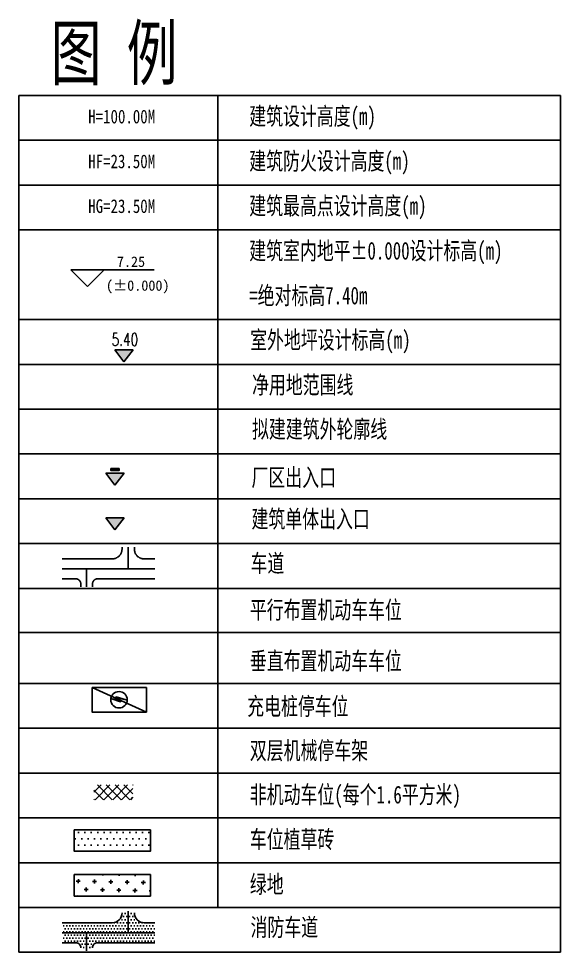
# Model space of a CAD drawing. Header units: millimetres. Extents: x 685119 to 686173, y 2545183 to 2545581.
# Drawn here: x 685338.1 to 685369.8, y 2545526.1 to 2545580.8 of the extents above; entities that cross this region are included whole.
import ezdxf

# ---------------------------------------------------------------- set-up
doc = ezdxf.new("R2010")
doc.units = ezdxf.units.MM
doc.header["$LTSCALE"] = 500
doc.linetypes.add('ACAD_ISO04W100', pattern=[30, 24, -3, 0, -3])
doc.linetypes.add('DASH', pattern=[0.35, 0.25, -0.1])
for name, color, linetype in [('1绿地填充', 116, 'Continuous'), ('A-DIM-SYMB', 3, 'Continuous'), ('A-SITE-ROAD', 33, 'Continuous'), ('a08', 252, 'Continuous'), ('cdz', 241, 'Continuous'), ('DIM_ELEV', 3, 'Continuous'), ('k-绿地填充', 118, 'Continuous'), ('PLAN_机动车位', 9, 'Continuous'), ('PLAN_道路', 4, 'Continuous'), ('PUB_TEXT', 7, 'Continuous'), ('Z-文字', 7, 'Continuous'), ('Z-道路中心线', 1, 'Continuous'), ('车位', 8, 'Continuous')]:
    doc.layers.add(name, color=color, linetype=linetype)
doc.styles.add('_TCH_DIM', font='SIMPLEX.shx', dxfattribs={"width": 0.8, "bigfont": 'GBCBIG.shx'})
doc.styles.add('黑体', font='simhei_0.shx')

# ---------------------------------------------------------------- blocks, each defined once
blk = doc.blocks.new('*U3')
at = {"linetype": 'ByBlock', "ltscale": 0.3}
h = blk.add_hatch(color=256, dxfattribs=at)
h.dxf.hatch_style = 1
h.paths.add_polyline_path([(1.83, 2.41), (-1.83, 2.41), (0, 0)])
h = blk.add_hatch(color=256, dxfattribs=at)
h.dxf.hatch_style = 1
h.paths.add_polyline_path([(0.81, 2.9), (0.81, 3.32), (-0.83, 3.32), (-0.83, 2.9)])
for p, q in [((1.83, 2.41), (-1.83, 2.41)), ((-1.83, 2.41), (0, 0)), ((0, 0), (1.83, 2.41))]:
    blk.add_line(p, q, dxfattribs=at)
blk.add_lwpolyline([(-0.83, 3.32), (0.81, 3.32), (0.81, 2.9), (-0.83, 2.9)], close=True, dxfattribs=at)
blk = doc.blocks.new('111111')
at = {"layer": 'A-DIM-SYMB'}
h = blk.add_hatch(color=256, dxfattribs=at)
h.dxf.hatch_style = 1
h.paths.add_polyline_path([(691370.377, 2579484.485), (691370.933, 2579485.217), (691369.821, 2579485.217)])
for p, q in [((691369.821, 2579485.217), (691370.933, 2579485.217)), ((691370.377, 2579484.485), (691369.821, 2579485.217)), ((691370.933, 2579485.217), (691370.377, 2579484.485))]:
    blk.add_line(p, q, dxfattribs=at)
blk = doc.blocks.new('A$C5D0344E3')
at = {"layer": 'cdz'}
blk.add_lwpolyline([(0.104, 0.718), (-0.189, -0.145), (0.161, 0.088), (-0.015, -0.698), (0.304, 0.293), (-0.015, 0.121)], close=True, dxfattribs=at)
blk.add_circle((0, 0), 0.8, dxfattribs=at)
blk = doc.blocks.new('frewrtret')
at = {"layer": '车位'}
blk.add_lwpolyline([(-5300, -2400), (0, -2400), (0, 0), (-5300, 0)], close=True, dxfattribs=at)
blk.add_lwpolyline([(0, 0), (-5300, -2400)], dxfattribs=at)

msp = doc.modelspace()

# ---------------------------------------------------------------- hatches: boundary and pattern name
at = {"layer": '1绿地填充', "linetype": 'Continuous'}
h = msp.add_hatch(dxfattribs=at)
h.set_pattern_fill('松散材料', color=256, scale=0.2)
h.set_pattern_definition([(0, (-9582.7412, -32122.74845), (0.1875, 0.375), [0, -0.375])])
h.paths.add_polyline_path([(685341.328, 2545533.275), (685345.783, 2545533.275), (685345.783, 2545532.021), (685341.328, 2545532.021)])
h = msp.add_hatch(dxfattribs=at)
h.set_pattern_fill('CROSS', color=256, scale=0.3, angle=-1.1651)
h.set_pattern_definition([(358.834921686, (-9582.7412, -32127.99725), (0.48583515678, 0.46646792541), [0.238125, -0.714375]), (88.834921686, (-9582.62457, -32128.1187), (-0.46646792541, 0.48583515678), [0.238125, -0.714375])])
h.paths.add_polyline_path([(685341.328, 2545530.651), (685345.783, 2545530.651), (685345.783, 2545529.397), (685341.328, 2545529.397)])
at = {"layer": 'PLAN_机动车位'}
h = msp.add_hatch(dxfattribs=at)
h.set_pattern_fill('ANSI37', color=256, scale=0.2304, style=0)
h.set_pattern_definition([(45, (284810.2042, 1051238.19324), (-0.25863137629, 0.25863137629), []), (135, (284810.2042, 1051238.19324), (-0.25863137629, -0.25863137629), [])])
h.paths.add_polyline_path([(685342.473, 2545535.905), (685343.625, 2545535.905), (685344.762, 2545535.905), (685344.762, 2545535.329), (685344.762, 2545535.041), (685342.473, 2545535.041)])
at = {"layer": 'PLAN_道路', "linetype": 'Continuous'}
h = msp.add_hatch(dxfattribs=at)
h.set_pattern_fill('松散材料', color=251, scale=0.096, style=0)
h.set_pattern_definition([(0, (21628.14342, 68746.0131), (0.09, 0.18), [0, -0.18])])
h.paths.add_polyline_path([(685346.038, 2545527.828), (685345.429, 2545527.828, -0.414214), (685344.846, 2545528.411), (685344.484, 2545528.411), (685344.484, 2545527.245), (685346.038, 2545527.245)])
h.paths.add_polyline_path([(685344.484, 2545528.411), (685344.123, 2545528.411, -0.414214), (685343.54, 2545527.828), (685340.617, 2545527.828), (685340.617, 2545527.245), (685344.484, 2545527.245)])
h.paths.add_polyline_path([(685342.051, 2545527.245), (685342.051, 2545526.37), (685342.395, 2545526.37, -0.414214), (685342.687, 2545526.662), (685346.038, 2545526.662), (685346.038, 2545527.245)])
h.paths.add_polyline_path([(685342.051, 2545527.245), (685340.617, 2545527.245), (685340.617, 2545526.662), (685341.415, 2545526.662, -0.414214), (685341.707, 2545526.37), (685342.051, 2545526.37)])

# ---------------------------------------------------------------- linework, layer by layer
at = {"layer": 'A-SITE-ROAD', "linetype": 'Continuous', "flags": 128}
msp.add_lwpolyline([(685344.123, 2545549.828), (685344.123, 2545549.726)], dxfattribs=at)
at = {"layer": 'a08', "linetype": 'DASH', "ltscale": 5, "flags": 128}
for points in [[(685343.54, 2545549.143, 0.414214), (685344.123, 2545549.726)], [(685344.846, 2545549.726, 0.414214), (685345.429, 2545549.143)], [(685341.707, 2545547.685, 0.414214), (685341.415, 2545547.977)], [(685342.687, 2545547.977, 0.414214), (685342.395, 2545547.685)]]:
    msp.add_lwpolyline(points, format="xyb", dxfattribs=at)
for points in [[(685344.846, 2545549.828), (685344.846, 2545549.726)], [(685340.617, 2545549.143), (685343.54, 2545549.143)], [(685345.429, 2545549.143), (685346.038, 2545549.143)], [(685340.617, 2545547.977), (685341.415, 2545547.977)], [(685341.707, 2545547.685), (685341.707, 2545547.505)], [(685342.395, 2545547.685), (685342.395, 2545547.505)], [(685342.687, 2545547.977), (685346.038, 2545547.977)]]:
    msp.add_lwpolyline(points, dxfattribs=at)
at = {"layer": 'DIM_ELEV'}
for p, q in [((685342.105, 2545565.101), (685341.133, 2545566.073)), ((685341.133, 2545566.073), (685346.004, 2545566.073)), ((685342.105, 2545565.101), (685343.077, 2545566.073))]:
    msp.add_line(p, q, dxfattribs=at)
at = {"layer": 'k-绿地填充', "color": 81, "flags": 128}
for points in [[(685341.328, 2545533.275), (685345.783, 2545533.275), (685345.783, 2545532.021), (685341.328, 2545532.021)], [(685341.328, 2545530.651), (685345.783, 2545530.651), (685345.783, 2545529.397), (685341.328, 2545529.397)]]:
    msp.add_lwpolyline(points, close=True, dxfattribs=at)
at = {"layer": 'PLAN_道路', "linetype": 'Continuous', "flags": 128}
for points in [[(685343.54, 2545527.828, 0.414214), (685344.123, 2545528.411)], [(685344.846, 2545528.411, 0.414214), (685345.429, 2545527.828)], [(685341.707, 2545526.37, 0.414214), (685341.415, 2545526.662)], [(685342.687, 2545526.662, 0.414214), (685342.395, 2545526.37)]]:
    msp.add_lwpolyline(points, format="xyb", dxfattribs=at)
for points in [[(685340.617, 2545527.828), (685343.54, 2545527.828)], [(685345.429, 2545527.828), (685346.038, 2545527.828)], [(685340.617, 2545526.662), (685341.415, 2545526.662)], [(685342.687, 2545526.662), (685346.038, 2545526.662)]]:
    msp.add_lwpolyline(points, dxfattribs=at)
at = {"layer": 'PUB_TEXT'}
msp.add_line((685338.067, 2545576.285), (685369.804, 2545576.285), dxfattribs=at)
at = {"layer": 'PUB_TEXT', "flags": 128}
for points in [[(685338.067, 2545576.285), (685338.067, 2545526.102)], [(685338.067, 2545576.285), (685369.804, 2545576.285)], [(685338.067, 2545576.285), (685369.804, 2545576.285)], [(685349.731, 2545576.285), (685349.731, 2545528.726)], [(685369.804, 2545576.285), (685369.804, 2545526.102)], [(685338.067, 2545573.661), (685369.804, 2545573.661)], [(685338.067, 2545573.661), (685369.804, 2545573.661)], [(685338.067, 2545571.037), (685369.804, 2545571.037)], [(685338.067, 2545568.412), (685369.804, 2545568.412)], [(685338.067, 2545563.163), (685369.804, 2545563.163)], [(685338.067, 2545560.539), (685369.804, 2545560.539)], [(685338.067, 2545560.539), (685369.804, 2545560.539)], [(685338.067, 2545560.539), (685369.804, 2545560.539)], [(685338.067, 2545560.539), (685369.804, 2545560.539)], [(685338.067, 2545557.915), (685369.804, 2545557.915)], [(685338.067, 2545555.29), (685369.804, 2545555.29)], [(685338.067, 2545555.29), (685369.804, 2545555.29)], [(685338.067, 2545555.29), (685369.804, 2545555.29)], [(685338.067, 2545552.666), (685369.804, 2545552.666)], [(685338.067, 2545550.041), (685369.804, 2545550.041)], [(685338.067, 2545547.417), (685369.804, 2545547.417)], [(685338.067, 2545547.417), (685369.804, 2545547.417)], [(685338.067, 2545547.417), (685369.804, 2545547.417)], [(685338.067, 2545544.835), (685369.804, 2545544.835)], [(685338.067, 2545541.848), (685369.804, 2545541.848)], [(685338.067, 2545541.848), (685369.804, 2545541.848)], [(685338.067, 2545541.848), (685369.804, 2545541.848)], [(685338.067, 2545541.848), (685369.804, 2545541.848)], [(685338.067, 2545541.848), (685369.804, 2545541.848)], [(685338.067, 2545541.848), (685369.804, 2545541.848)], [(685338.067, 2545539.224), (685369.804, 2545539.224)], [(685338.067, 2545536.6), (685369.804, 2545536.6)], [(685338.067, 2545533.975), (685369.804, 2545533.975)], [(685338.067, 2545531.351), (685369.804, 2545531.351)], [(685338.067, 2545528.726), (685369.804, 2545528.726)], [(685338.067, 2545526.102), (685369.804, 2545526.102)]]:
    msp.add_lwpolyline(points, dxfattribs=at)
at = {"layer": 'Z-道路中心线', "linetype": 'ACAD_ISO04W100', "ltscale": 0.05}
for points in [[(685344.484, 2545549.828), (685344.484, 2545548.56)], [(685340.617, 2545548.56), (685346.038, 2545548.56)], [(685342.051, 2545548.56), (685342.051, 2545547.505)], [(685344.484, 2545528.513), (685344.484, 2545527.245)], [(685340.617, 2545527.245), (685346.038, 2545527.245)], [(685342.051, 2545527.245), (685342.051, 2545526.19)]]:
    msp.add_lwpolyline(points, dxfattribs=at)

# ---------------------------------------------------------------- block references
at = {"layer": 'A-DIM-SYMB', "xscale": -0.2916, "yscale": 0.2916, "zscale": 0.2916}
msp.add_blockref('*U3', (685343.705, 2545553.471), dxfattribs=at)
at = {"layer": 'cdz', "xscale": 0.6, "yscale": 0.6, "zscale": 0.6, "rotation": 89.99999999365443}
msp.add_blockref('A$C5D0344E3', (685343.947, 2545540.893), dxfattribs=at)
at = {"layer": 'PLAN_道路', "linetype": 'Continuous', "xscale": 0.9599999999999999, "yscale": 0.9599999999999999, "zscale": 0.9599999999999999}
for p in [(21628.673, 69255.575), (21628.143, 69245.741)]:
    msp.add_blockref('111111', p, dxfattribs=at)
at = {"layer": '车位', "xscale": -0.0006, "yscale": 0.0006, "zscale": 0.0006, "rotation": 359.9999999936543}
msp.add_blockref('frewrtret', (685342.374, 2545541.604), dxfattribs=at)

# ---------------------------------------------------------------- texts
at = {"layer": 'DIM_ELEV', "color": 7, "style": '黑体'}
msp.add_text('(%%P0.000)', height=0.6084, dxfattribs=at).set_placement((685343.183, 2545564.852))
at = {"layer": 'PUB_TEXT'}
for s, height, style, width, p in [('图 例', 3.1104, '黑体', 0.7, (685339.947, 2545577.227)), ('建筑设计高度(m)', 1.0368, '黑体', 0.7, (685351.577, 2545574.559)), ('建筑防火设计高度(m)', 1.0368, '黑体', 0.7, (685351.577, 2545571.934)), ('建筑最高点设计高度(m)', 1.0368, '黑体', 0.7, (685351.577, 2545569.31)), ('建筑室内地平%%P0.000设计标高(m)', 1.0368, '黑体', 0.7, (685351.577, 2545566.677)), ('=绝对标高7.40m', 1.0368, '黑体', 0.7, (685351.577, 2545564.053)), ('5.40', 0.7344, '_TCH_DIM', 0.705882, (685343.514, 2545561.625)), ('室外地坪设计标高(m)', 1.0368, '黑体', 0.7, (685351.632, 2545561.456)), ('净用地范围线', 1.0368, '黑体', 0.7, (685351.74, 2545558.823)), ('拟建建筑外轮廓线', 1.0368, '黑体', 0.7, (685351.74, 2545556.23)), ('厂区出入口', 1.0368, '黑体', 0.7, (685351.71, 2545553.404)), ('建筑单体出入口', 1.0368, '黑体', 0.7, (685351.71, 2545550.969)), ('车道', 1.0368, '黑体', 0.7, (685351.653, 2545548.369)), ('平行布置机动车车位', 1.0368, '黑体', 0.7, (685351.611, 2545545.641)), ('垂直布置机动车车位', 1.0368, '黑体', 0.7, (685351.611, 2545542.654)), ('充电桩停车位', 1.0368, '黑体', 0.7, (685351.458, 2545539.995)), ('双层机械停车架', 1.0368, '黑体', 0.7, (685351.611, 2545537.406)), ('非机动车位(每个1.6平方米)', 1.0368, '黑体', 0.7, (685351.611, 2545534.824)), ('车位植草砖', 1.0368, '黑体', 0.7, (685351.611, 2545532.2)), ('绿地', 1.0368, '黑体', 0.7, (685351.611, 2545529.575)), ('消防车道', 1.0368, '黑体', 0.7, (685351.653, 2545527.054))]:
    msp.add_text(s, height=height, dxfattribs=dict(at, style=style, width=width)).set_placement(p)
at = {"layer": 'PUB_TEXT', "style": '黑体'}
msp.add_text('7.25', height=0.6084, dxfattribs=at).set_placement((685343.82, 2545566.25))
at = {"layer": 'Z-文字', "style": '黑体', "width": 0.8}
for s, p in [('H=100.00M', (685342.144, 2545574.654)), ('HF=23.50M', (685342.144, 2545572.03)), ('HG=23.50M', (685342.144, 2545569.406))]:
    msp.add_text(s, height=0.8, dxfattribs=at).set_placement(p)

doc.saveas('drawing.dxf')
